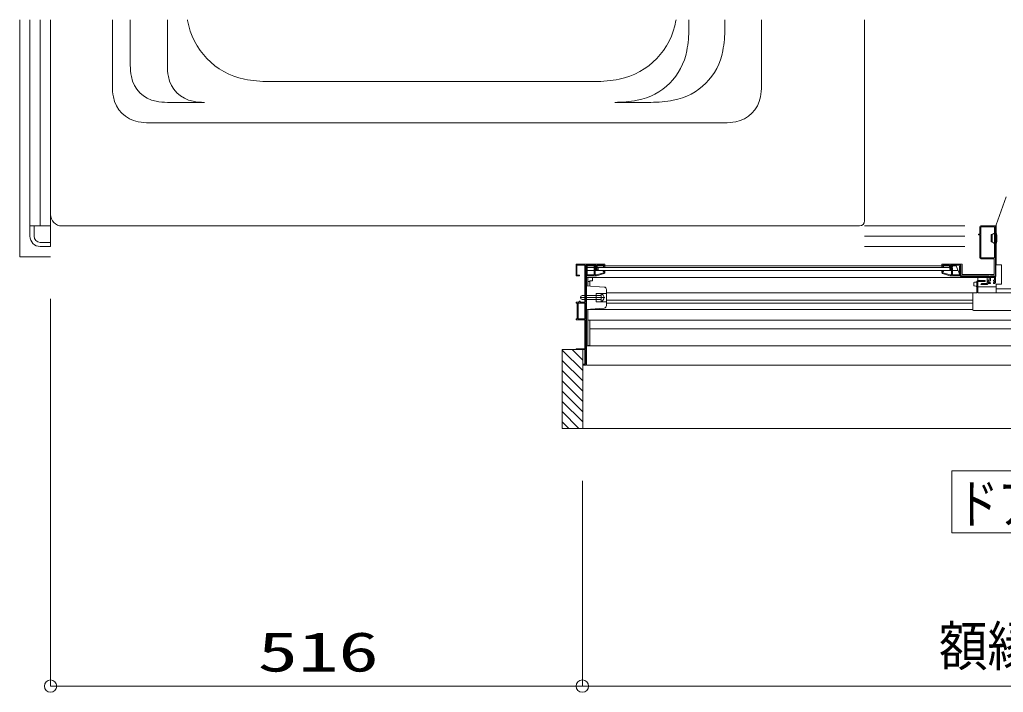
# Model space of a CAD drawing. Units: millimetres on the paper. Extents: x -305 to 305, y -152 to 152.
# Drawn here: x -204.93 to -157.2, y -47.55 to -14.93 of the extents above; entities that cross this region are included whole.
import ezdxf
from ezdxf.enums import TextEntityAlignment as Align

# ---------------------------------------------------------------- set-up
doc = ezdxf.new("R2010")
doc.units = ezdxf.units.MM
doc.linetypes.add('LONG_DOUBLE_CHAIN', pattern=[21.8, 18, -1, 0.6, -0.6, 0.6, -1])
doc.layers.add('0-0_0', color=7, linetype='Continuous', lineweight=9)
doc.layers.add('0-1_VIEW0001', color=7, linetype='Continuous', lineweight=9)
doc.styles.add('ＭＳ ゴシック', font='')
doc.styles.get('ＭＳ ゴシック').set_extended_font_data('MS Gothic')

# ---------------------------------------------------------------- blocks, each defined once
blk = doc.blocks.new('_ORIGIN')
at = {"layer": '0-0_0'}
blk.add_line((0, 0), (-1, 0), dxfattribs=at)
blk.add_circle((0, 0), 0.5, dxfattribs=at)

msp = doc.modelspace()

# ---------------------------------------------------------------- linework, layer by layer
at = {"layer": '0-0_0'}
for p, q in [((-203.434, -28.466), (-203.434, -47.246)), ((-177.629, -37.287), (-177.629, -47.246)), ((-177.629, -37.287), (-177.629, -47.246)), ((-178.229, -47.246), (-202.834, -47.246)), ((-119.734, -47.246), (-177.029, -47.246))]:
    msp.add_line(p, q, dxfattribs=at)
at = {"layer": '0-1_VIEW0001', "linetype": 'LONG_DOUBLE_CHAIN'}
for p, q in [((-204.934, -14.926), (-204.934, -26.426)), ((-204.934, -26.426), (-203.434, -26.426))]:
    msp.add_line(p, q, dxfattribs=at)
at = {"layer": '0-1_VIEW0001'}
for p, q in [((-204.434, -14.926), (-204.434, -24.926)), ((-203.934, -24.926), (-203.934, -14.926)), ((-203.434, -25.926), (-203.434, -14.926)), ((-203.434, -24.377), (-203.434, -14.927)), ((-200.434, -18.129), (-200.434, -14.927)), ((-199.565, -14.927), (-199.565, -17.138)), ((-197.765, -14.927), (-197.765, -17.138)), ((-172.46, -14.927), (-172.46, -15.34)), ((-170.71, -14.927), (-170.71, -15.34)), ((-168.934, -14.927), (-168.934, -18.129)), ((-163.934, -14.927), (-163.934, -24.677)), ((-192.837, -17.927), (-177.032, -17.927)), ((-195.968, -18.935), (-197.767, -18.935)), ((-176.056, -18.935), (-174.306, -18.935)), ((-198.636, -19.927), (-170.732, -19.927)), ((-157.543, -24.875), (-157.061, -23.525)), ((-204.434, -24.926), (-204.034, -24.926)), ((-204.434, -24.926), (-204.434, -25.426)), ((-204.234, -24.926), (-204.234, -25.426)), ((-202.884, -24.927), (-164.184, -24.927)), ((-159.074, -24.926), (-163.934, -24.926)), ((-158.334, -25.311), (-158.334, -24.976)), ((-158.289, -26.466), (-158.289, -24.986)), ((-158.289, -26.466), (-158.289, -24.986)), ((-158.284, -24.926), (-157.599, -24.926)), ((-158.274, -24.971), (-157.649, -24.971)), ((-158.274, -24.971), (-157.649, -24.971)), ((-157.734, -25.351), (-157.656, -25.292)), ((-157.634, -24.986), (-157.634, -26.466)), ((-157.634, -24.986), (-157.634, -26.466)), ((-157.584, -24.941), (-157.584, -27.676)), ((-157.584, -25.226), (-157.564, -25.226)), ((-157.549, -26.815), (-157.549, -24.909)), ((-203.934, -25.726), (-203.434, -25.726)), ((-203.434, -25.926), (-203.434, -25.526)), ((-159.074, -25.426), (-163.934, -25.426)), ((-158.409, -25.356), (-158.409, -25.336)), ((-158.399, -25.326), (-158.349, -25.326)), ((-158.349, -25.366), (-158.399, -25.366)), ((-158.334, -26.476), (-158.334, -25.381)), ((-157.784, -25.351), (-157.734, -25.351)), ((-157.784, -25.701), (-157.784, -25.351)), ((-157.784, -25.701), (-157.734, -25.701)), ((-157.734, -25.351), (-157.734, -25.701)), ((-157.734, -25.701), (-157.656, -25.761)), ((-157.599, -25.309), (-157.618, -25.309)), ((-157.599, -25.744), (-157.618, -25.744)), ((-203.934, -25.926), (-203.434, -25.926)), ((-163.934, -25.926), (-159.159, -25.926)), ((-159.074, -25.926), (-163.934, -25.926)), ((-157.584, -25.826), (-157.564, -25.826)), ((-157.644, -26.526), (-158.284, -26.526)), ((-157.649, -26.481), (-158.274, -26.481)), ((-157.649, -26.481), (-158.274, -26.481)), ((-157.644, -27.291), (-157.644, -26.526)), ((-177.934, -26.792), (-177.934, -27.352)), ((-176.559, -26.777), (-177.919, -26.777)), ((-177.444, -27.306), (-177.444, -26.925)), ((-177.434, -26.857), (-177.434, -31.677)), ((-159.484, -26.857), (-177.434, -26.857)), ((-177.434, -26.937), (-159.809, -26.937)), ((-159.392, -27.097), (-177.434, -27.097)), ((-177.399, -26.891), (-177.399, -27.306)), ((-177.049, -26.905), (-177.049, -26.876)), ((-177.049, -27.306), (-177.049, -26.989)), ((-177.028, -26.947), (-177.047, -26.912)), ((-177.045, -26.978), (-177.031, -26.964)), ((-177.034, -26.861), (-177.033, -26.861)), ((-177.02, -26.869), (-176.979, -26.942)), ((-176.979, -26.976), (-177, -26.997)), ((-176.989, -26.987), (-176.989, -27.003)), ((-176.959, -26.946), (-176.982, -26.969)), ((-176.982, -27.028), (-176.961, -27.064)), ((-176.974, -26.962), (-176.974, -26.965)), ((-176.915, -27.054), (-176.942, -27.009)), ((-176.94, -27.077), (-176.928, -27.077)), ((-176.939, -26.99), (-176.914, -26.965)), ((-176.859, -26.937), (-176.859, -27.097)), ((-176.624, -27.104), (-176.624, -27.101)), ((-176.584, -27.151), (-176.62, -27.114)), ((-176.609, -26.912), (-176.609, -26.937)), ((-176.609, -27.086), (-176.59, -27.086)), ((-176.594, -26.937), (-176.549, -26.937)), ((-176.584, -26.832), (-176.584, -26.887)), ((-176.58, -27.091), (-176.539, -27.132)), ((-176.579, -27.182), (-176.579, -27.161)), ((-176.534, -26.937), (-176.534, -26.802)), ((-176.534, -27.143), (-176.534, -27.19)), ((-160.184, -26.921), (-160.184, -26.801)), ((-160.184, -27.143), (-160.184, -27.19)), ((-160.139, -27.091), (-160.18, -27.132)), ((-160.124, -26.936), (-160.169, -26.936)), ((-160.159, -26.776), (-159.224, -26.776)), ((-160.139, -27.182), (-160.139, -27.161)), ((-160.135, -27.151), (-160.099, -27.114)), ((-160.134, -26.841), (-160.134, -26.886)), ((-159.785, -27.304), (-160.129, -27.197)), ((-160.109, -27.086), (-160.128, -27.086)), ((-159.819, -26.831), (-160.124, -26.831)), ((-160.109, -26.911), (-160.109, -26.921)), ((-160.094, -27.104), (-160.094, -27.101)), ((-159.809, -26.954), (-159.809, -26.841)), ((-159.779, -26.99), (-159.805, -26.964)), ((-159.803, -27.054), (-159.777, -27.008)), ((-159.779, -27.076), (-159.79, -27.076)), ((-159.764, -26.841), (-159.764, -26.935)), ((-159.76, -26.946), (-159.737, -26.969)), ((-159.736, -27.028), (-159.757, -27.064)), ((-159.269, -26.831), (-159.754, -26.831)), ((-159.744, -26.962), (-159.744, -26.965)), ((-159.74, -26.976), (-159.719, -26.997)), ((-159.699, -26.869), (-159.739, -26.942)), ((-159.729, -26.987), (-159.729, -27.003)), ((-159.714, -27.008), (-159.714, -27.291)), ((-159.69, -26.947), (-159.671, -26.912)), ((-159.674, -26.978), (-159.688, -26.964)), ((-159.684, -26.861), (-159.685, -26.861)), ((-159.669, -26.905), (-159.669, -26.876)), ((-159.669, -27.291), (-159.669, -26.989)), ((-159.484, -26.857), (-159.284, -27.376)), ((-159.319, -26.891), (-159.319, -27.291)), ((-159.274, -27.29), (-159.274, -26.925)), ((-159.259, -27.336), (-159.259, -26.841)), ((-159.199, -26.801), (-159.199, -27.291)), ((-157.549, -26.815), (-157.284, -26.815)), ((-177.934, -27.352), (-177.774, -27.352)), ((-177.759, -27.337), (-177.759, -27.327)), ((-177.459, -27.306), (-177.444, -27.306)), ((-177.459, -27.336), (-177.459, -27.316)), ((-177.434, -27.437), (-157.609, -27.437)), ((-177.399, -27.306), (-177.049, -27.306)), ((-177.364, -27.834), (-177.364, -27.437)), ((-177.264, -27.622), (-177.364, -27.622)), ((-177.264, -27.602), (-177.264, -27.841)), ((-177.139, -27.597), (-177.257, -27.597)), ((-177.139, -27.437), (-177.139, -27.597)), ((-160.149, -27.237), (-159.799, -27.347)), ((-159.729, -27.306), (-159.769, -27.306)), ((-159.769, -27.351), (-159.274, -27.351)), ((-159.334, -27.306), (-159.654, -27.306)), ((-157.559, -27.376), (-159.284, -27.376)), ((-159.259, -27.336), (-159.259, -27.316)), ((-157.879, -27.351), (-159.244, -27.351)), ((-159.199, -27.291), (-157.644, -27.291)), ((-158.597, -27.663), (-158.524, -27.649)), ((-158.524, -27.649), (-158.499, -27.644)), ((-158.499, -27.644), (-158.434, -27.644)), ((-158.484, -28.176), (-158.484, -27.626)), ((-158.434, -28.176), (-158.434, -27.437)), ((-158.434, -27.576), (-158.099, -27.576)), ((-158.099, -27.626), (-158.419, -27.626)), ((-158.384, -27.376), (-158.384, -27.437)), ((-158.084, -27.591), (-158.084, -27.611)), ((-157.984, -27.436), (-157.984, -27.586)), ((-157.984, -27.711), (-157.984, -27.566)), ((-157.969, -27.551), (-157.889, -27.551)), ((-157.934, -27.611), (-157.934, -27.666)), ((-157.844, -27.601), (-157.924, -27.601)), ((-157.924, -27.676), (-157.844, -27.676)), ((-157.879, -27.541), (-157.879, -27.351)), ((-157.679, -27.586), (-157.679, -27.576)), ((-157.664, -27.561), (-157.644, -27.561)), ((-157.634, -27.601), (-157.664, -27.601)), ((-157.664, -27.676), (-157.634, -27.676)), ((-157.634, -27.351), (-157.634, -27.551)), ((-157.624, -27.666), (-157.624, -27.611)), ((-157.609, -27.376), (-157.609, -27.437)), ((-177.459, -27.827), (-176.575, -27.893)), ((-176.459, -28.786), (-176.459, -28.018)), ((-158.597, -27.84), (-158.624, -27.834)), ((-158.524, -27.854), (-158.597, -27.84)), ((-158.499, -27.859), (-158.524, -27.854)), ((-158.499, -27.859), (-158.434, -27.859)), ((-158.434, -27.877), (-157.549, -27.877)), ((-158.277, -27.748), (-158.242, -27.728)), ((-157.994, -27.776), (-158.269, -27.776)), ((-158.235, -27.726), (-157.999, -27.726)), ((-157.844, -27.726), (-157.931, -27.726)), ((-157.829, -27.691), (-157.829, -27.711)), ((-157.679, -27.711), (-157.679, -27.691)), ((-157.634, -27.726), (-157.664, -27.726)), ((-157.549, -27.752), (-157.549, -28.176)), ((-176.534, -28.402), (-177.734, -28.402)), ((-177.709, -28.467), (-177.639, -28.502)), ((-176.779, -28.302), (-177.639, -28.302)), ((-176.779, -28.502), (-177.639, -28.502)), ((-176.959, -28.602), (-176.959, -28.202)), ((-176.459, -28.202), (-176.959, -28.202)), ((-176.459, -28.602), (-176.959, -28.602)), ((-176.779, -28.302), (-176.739, -28.309)), ((-176.779, -28.502), (-176.739, -28.494)), ((-176.709, -28.581), (-176.709, -28.222)), ((-176.46, -28.177), (-158.484, -28.177)), ((-176.459, -28.534), (-158.684, -28.534)), ((-158.684, -28.986), (-158.684, -28.177)), ((-158.434, -28.176), (-138.359, -28.176)), ((-177.839, -28.672), (-177.839, -29.432)), ((-177.509, -28.672), (-177.839, -28.672)), ((-177.509, -28.672), (-177.509, -29.432)), ((-177.459, -28.977), (-176.575, -28.91)), ((-177.364, -30.707), (-177.364, -28.972)), ((-158.684, -28.982), (-177.364, -28.982)), ((-158.684, -28.674), (-176.459, -28.674)), ((-158.643, -29.026), (-139.059, -29.026)), ((-177.934, -29.432), (-177.934, -29.477)), ((-177.884, -29.432), (-177.934, -29.432)), ((-177.934, -29.477), (-177.509, -29.477)), ((-177.839, -29.432), (-177.509, -29.432)), ((-177.364, -29.492), (-140.309, -29.492)), ((-140.309, -29.922), (-177.264, -29.922)), ((-178.609, -34.747), (-178.609, -30.926)), ((-177.509, -30.926), (-178.609, -30.926)), ((-177.609, -31.946), (-178.609, -30.946)), ((-177.609, -31.446), (-178.129, -30.926)), ((-177.609, -34.747), (-177.609, -30.926)), ((-177.434, -30.737), (-121.155, -30.737)), ((-177.609, -32.446), (-178.609, -31.447)), ((-177.609, -32.947), (-178.609, -31.947)), ((-177.609, -31.642), (-177.609, -31.662)), ((-177.434, -31.677), (-122.33, -31.677)), ((-177.609, -33.447), (-178.609, -32.446)), ((-177.609, -33.941), (-178.609, -32.941)), ((-177.609, -34.436), (-178.609, -33.436)), ((-177.794, -34.747), (-178.609, -33.931)), ((-178.289, -34.747), (-178.609, -34.426)), ((-178.609, -34.747), (-118.134, -34.747)), ((-159.696, -39.809), (-159.696, -36.809)), ((-159.696, -36.809), (-147.696, -36.809)), ((-159.696, -39.809), (-147.696, -39.809))]:
    msp.add_line(p, q, dxfattribs=at)
at = {"layer": '0-1_VIEW0001', "color": 5}
msp.add_line((-121.356, -27.977), (-157.549, -27.977), dxfattribs=at)
at = {"layer": '0-1_VIEW0001'}
for points in [[(-203.434, -24.926), (-204.434, -24.926), (-204.434, -14.926)], [(-158.334, -24.976), (-158.32, -24.941), (-158.284, -24.926)], [(-157.599, -24.926), (-157.589, -24.931), (-157.584, -24.941)], [(-157.549, -24.926), (-157.559, -24.926), (-157.559, -27.376)], [(-158.409, -25.336), (-158.406, -25.329), (-158.399, -25.326)], [(-158.399, -25.366), (-158.406, -25.363), (-158.409, -25.356)], [(-158.349, -25.326), (-158.339, -25.322), (-158.334, -25.311)], [(-158.334, -25.381), (-158.339, -25.371), (-158.349, -25.366)], [(-158.284, -26.526), (-158.32, -26.512), (-158.334, -26.476)], [(-177.919, -26.777), (-177.93, -26.781), (-177.934, -26.792)], [(-177.774, -27.312), (-177.889, -27.312), (-177.889, -26.832)], [(-177.889, -26.832), (-177.509, -26.832), (-177.509, -28.627), (-177.734, -28.627), (-177.734, -28.577)], [(-177.609, -31.677), (-177.459, -31.677), (-177.459, -26.832), (-176.954, -26.832), (-176.954, -26.935)], [(-177.449, -26.914), (-177.441, -26.864), (-177.399, -26.891)], [(-177.444, -26.925), (-177.446, -26.919), (-177.449, -26.914)], [(-177.049, -26.876), (-177.045, -26.866), (-177.034, -26.861)], [(-177.047, -26.912), (-177.049, -26.909), (-177.049, -26.905)], [(-177.049, -26.989), (-177.048, -26.983), (-177.045, -26.978)], [(-177.033, -26.861), (-177.025, -26.863), (-177.02, -26.869)], [(-177.031, -26.964), (-177.027, -26.956), (-177.028, -26.947)], [(-177, -26.997), (-177.003, -27.002), (-177.004, -27.008)], [(-177.004, -27.008), (-177.004, -27.306), (-176.941, -27.306), (-176.59, -27.197)], [(-176.982, -26.969), (-176.987, -26.977), (-176.989, -26.987)], [(-176.989, -27.003), (-176.988, -27.016), (-176.982, -27.028)], [(-176.979, -26.942), (-176.976, -26.952), (-176.974, -26.962)], [(-176.974, -26.965), (-176.975, -26.971), (-176.979, -26.976)], [(-176.961, -27.064), (-176.952, -27.073), (-176.94, -27.077)], [(-176.954, -26.935), (-176.955, -26.941), (-176.959, -26.946)], [(-176.942, -27.009), (-176.944, -26.999), (-176.939, -26.99)], [(-176.928, -27.077), (-176.915, -27.069), (-176.915, -27.054)], [(-176.914, -26.965), (-176.91, -26.96), (-176.909, -26.954)], [(-176.909, -26.954), (-176.909, -26.832), (-176.584, -26.832)], [(-176.624, -27.101), (-176.62, -27.091), (-176.609, -27.086)], [(-176.62, -27.114), (-176.623, -27.11), (-176.624, -27.104)], [(-176.584, -26.887), (-176.587, -26.894), (-176.594, -26.897), (-176.605, -26.901), (-176.609, -26.912)], [(-176.59, -27.086), (-176.585, -27.087), (-176.58, -27.091)], [(-176.59, -27.197), (-176.582, -27.191), (-176.579, -27.182)], [(-176.579, -27.161), (-176.58, -27.155), (-176.584, -27.151)], [(-176.534, -27.19), (-176.544, -27.219), (-176.569, -27.237)], [(-176.534, -26.802), (-176.542, -26.784), (-176.559, -26.777)], [(-176.539, -27.132), (-176.535, -27.137), (-176.534, -27.143)], [(-160.184, -26.801), (-160.177, -26.784), (-160.159, -26.776)], [(-160.169, -26.936), (-160.18, -26.932), (-160.184, -26.921)], [(-160.18, -27.132), (-160.183, -27.137), (-160.184, -27.143)], [(-160.184, -27.19), (-160.175, -27.219), (-160.149, -27.237)], [(-160.128, -27.086), (-160.134, -27.087), (-160.139, -27.091)], [(-160.139, -27.161), (-160.138, -27.155), (-160.135, -27.151)], [(-160.129, -27.197), (-160.136, -27.191), (-160.139, -27.182)], [(-160.124, -26.831), (-160.131, -26.834), (-160.134, -26.841)], [(-160.134, -26.886), (-160.131, -26.893), (-160.124, -26.896), (-160.114, -26.901), (-160.109, -26.911)], [(-160.109, -26.921), (-160.114, -26.932), (-160.124, -26.936)], [(-160.094, -27.101), (-160.099, -27.091), (-160.109, -27.086)], [(-160.099, -27.114), (-160.095, -27.11), (-160.094, -27.104)], [(-159.809, -26.841), (-159.812, -26.834), (-159.819, -26.831)], [(-159.805, -26.964), (-159.808, -26.96), (-159.809, -26.954)], [(-159.79, -27.076), (-159.803, -27.069), (-159.803, -27.054)], [(-159.777, -27.008), (-159.775, -26.999), (-159.779, -26.99)], [(-159.757, -27.064), (-159.766, -27.073), (-159.779, -27.076)], [(-159.754, -26.831), (-159.761, -26.834), (-159.764, -26.841)], [(-159.764, -26.935), (-159.763, -26.941), (-159.76, -26.946)], [(-159.739, -26.942), (-159.743, -26.952), (-159.744, -26.962)], [(-159.744, -26.965), (-159.743, -26.971), (-159.74, -26.976)], [(-159.737, -26.969), (-159.731, -26.977), (-159.729, -26.987)], [(-159.729, -27.003), (-159.731, -27.016), (-159.736, -27.028)], [(-159.719, -26.997), (-159.715, -27.002), (-159.714, -27.008)], [(-159.685, -26.861), (-159.693, -26.863), (-159.699, -26.869)], [(-159.688, -26.964), (-159.692, -26.956), (-159.69, -26.947)], [(-159.669, -26.876), (-159.674, -26.866), (-159.684, -26.861)], [(-159.669, -26.989), (-159.67, -26.983), (-159.674, -26.978)], [(-159.671, -26.912), (-159.67, -26.909), (-159.669, -26.905)], [(-159.269, -26.914), (-159.277, -26.864), (-159.319, -26.891)], [(-159.274, -26.925), (-159.273, -26.919), (-159.269, -26.914)], [(-159.259, -26.841), (-159.262, -26.834), (-159.269, -26.831)], [(-159.224, -26.776), (-159.207, -26.784), (-159.199, -26.801)], [(-157.549, -27.752), (-157.284, -27.752), (-157.284, -26.815)], [(-177.759, -27.327), (-177.764, -27.316), (-177.774, -27.312)], [(-177.774, -27.352), (-177.764, -27.347), (-177.759, -27.337)], [(-176.569, -27.237), (-176.934, -27.351), (-177.459, -27.351)], [(-177.264, -27.602), (-177.264, -27.6), (-177.263, -27.599), (-177.26, -27.597), (-177.258, -27.597), (-177.257, -27.597)], [(-159.799, -27.347), (-159.784, -27.35), (-159.769, -27.351)], [(-159.769, -27.306), (-159.777, -27.306), (-159.785, -27.304)], [(-159.714, -27.291), (-159.719, -27.302), (-159.729, -27.306)], [(-159.654, -27.306), (-159.665, -27.302), (-159.669, -27.291)], [(-159.319, -27.291), (-159.324, -27.302), (-159.334, -27.306)], [(-159.259, -27.316), (-159.261, -27.309), (-159.267, -27.303), (-159.272, -27.298), (-159.274, -27.29)], [(-159.274, -27.351), (-159.264, -27.347), (-159.259, -27.336)], [(-159.244, -27.351), (-159.255, -27.347), (-159.259, -27.336)], [(-158.597, -27.663), (-158.624, -27.669), (-158.624, -27.834)], [(-157.984, -27.566), (-157.98, -27.556), (-157.969, -27.551)], [(-157.924, -27.601), (-157.931, -27.604), (-157.934, -27.611)], [(-157.934, -27.666), (-157.931, -27.673), (-157.924, -27.676)], [(-157.889, -27.551), (-157.882, -27.548), (-157.879, -27.541)], [(-157.829, -27.586), (-157.834, -27.597), (-157.844, -27.601)], [(-157.844, -27.676), (-157.834, -27.681), (-157.829, -27.691)], [(-157.634, -27.351), (-157.829, -27.351), (-157.829, -27.586)], [(-157.679, -27.576), (-157.675, -27.566), (-157.664, -27.561)], [(-157.664, -27.601), (-157.675, -27.597), (-157.679, -27.586)], [(-157.679, -27.691), (-157.675, -27.681), (-157.664, -27.676)], [(-157.644, -27.561), (-157.637, -27.558), (-157.634, -27.551)], [(-157.624, -27.611), (-157.627, -27.604), (-157.634, -27.601)], [(-157.634, -27.676), (-157.627, -27.673), (-157.624, -27.666)], [(-157.584, -27.676), (-157.599, -27.712), (-157.634, -27.726)], [(-158.269, -27.776), (-158.284, -27.765), (-158.277, -27.748)], [(-158.242, -27.728), (-158.238, -27.727), (-158.235, -27.726)], [(-157.999, -27.726), (-157.989, -27.722), (-157.984, -27.711)], [(-157.931, -27.726), (-157.94, -27.73), (-157.946, -27.738), (-157.963, -27.766), (-157.994, -27.776)], [(-157.829, -27.711), (-157.834, -27.722), (-157.844, -27.726)], [(-157.664, -27.726), (-157.675, -27.722), (-157.679, -27.711)], [(-177.779, -28.627), (-177.934, -28.627), (-177.934, -28.672)], [(-177.734, -28.577), (-177.779, -28.577), (-177.779, -28.627)], [(-177.639, -28.302), (-177.709, -28.337), (-177.709, -28.467)], [(-177.934, -28.672), (-177.884, -28.672), (-177.884, -29.432)], [(-177.509, -29.477), (-177.509, -30.882), (-177.934, -30.882), (-177.934, -30.926)], [(-177.264, -29.492), (-177.264, -30.722), (-177.349, -30.722)], [(-177.509, -30.926), (-177.509, -31.627), (-177.609, -31.627)]]:
    msp.add_lwpolyline(points, dxfattribs=at)
for centre, radius, start, end in [((-189.884, -13.787), 7, 189.3711, 189.6963), ((-193.334, -14.377), 3.5, 189.6963, 258.5217), ((-176.534, -14.377), 3.5, 281.4783, 350.3037), ((-179.984, -13.787), 7, 350.2391, 350.6289), ((-178.46, -15.34), 6, 349.5247, 0), ((-176.71, -15.34), 6, 349.5247, 0), ((-175.51, -15.885), 3, 280.4753, 349.5247), ((-173.76, -15.885), 3, 280.4753, 349.5247), ((-196.565, -17.138), 3, 180, 190.4753), ((-194.765, -17.138), 3, 180, 190.4753), ((-197.434, -18.129), 3, 180, 190.4753), ((-198.04, -17.41), 1.5, 190.4753, 259.5247), ((-196.24, -17.41), 1.5, 190.4753, 259.5247), ((-192.837, -11.927), 6, 258.5217, 270), ((-177.032, -11.927), 6, 270, 281.4783), ((-171.934, -18.129), 3, 349.5247, 0), ((-198.909, -18.402), 1.5, 190.4753, 259.5247), ((-197.767, -15.935), 3, 259.5247, 270), ((-195.968, -15.935), 3, 259.5247, 270), ((-176.056, -12.935), 6, 270, 280.4753), ((-174.306, -12.935), 6, 270, 280.4753), ((-170.459, -18.402), 1.5, 280.4753, 349.5247), ((-198.636, -16.927), 3, 259.5247, 270), ((-170.732, -16.927), 3, 270, 280.4753), ((-202.884, -24.377), 0.55, 180, 270), ((-164.184, -24.677), 0.25, 270, 0), ((-158.274, -24.986), 0.015, 90, 180), ((-158.274, -24.986), 0.015, 90, 180), ((-157.647, -25.304), 0.015, 19.4712, 127.1608), ((-157.649, -24.986), 0.015, 0, 90), ((-157.649, -24.986), 0.015, 0, 90), ((-157.618, -25.294), 0.015, 199.4712, 270), ((-157.599, -25.294), 0.015, 270, 0), ((-157.564, -25.251), 0.025, 12.424, 90), ((-157.449, -24.909), 0.1, 160.3462, 180), ((-158.812, -25.526), 1.303, 347.576, 12.424), ((-203.934, -25.426), 0.5, 180, 270), ((-203.934, -25.426), 0.3, 180, 270), ((-157.647, -25.749), 0.015, 232.8391, 340.5288), ((-157.618, -25.759), 0.015, 90, 160.5288), ((-157.599, -25.759), 0.015, 0, 90), ((-157.564, -25.801), 0.025, 270, 347.576), ((-158.274, -26.466), 0.015, 180, 270), ((-158.274, -26.466), 0.015, 180, 270), ((-157.649, -26.466), 0.015, 270, 0), ((-157.649, -26.466), 0.015, 270, 0), ((-158.434, -27.626), 0.05, 90, 180), ((-158.419, -27.641), 0.015, 90, 180), ((-158.099, -27.591), 0.015, 0, 90), ((-158.099, -27.611), 0.015, 270, 0), ((-176.584, -28.018), 0.125, 0, 85.7108), ((-176.734, -28.284), 0.025, 259.909, 0), ((-176.734, -28.519), 0.025, 0, 100.091), ((-176.702, -28.222), 0.0077, 62.719, 180), ((-176.702, -28.581), 0.0077, 180, 297.281), ((-176.794, -28.402), 0.21, 297.281, 62.719), ((-176.584, -28.786), 0.125, 274.2892, 0), ((-158.644, -28.986), 0.04, 180, 270), ((-177.349, -30.707), 0.015, 180, 270)]:
    msp.add_arc(centre, radius, start, end, dxfattribs=at)

# ---------------------------------------------------------------- block references
at = {"layer": '0-0_0', "xscale": 0.6, "yscale": 0.6, "rotation": 180}
for p in [(-203.434, -47.246), (-177.629, -47.246)]:
    msp.add_blockref('_ORIGIN', p, dxfattribs=at)
at = {"layer": '0-0_0', "xscale": 0.6, "yscale": 0.6}
msp.add_blockref('_ORIGIN', (-177.629, -47.246), dxfattribs=at)

# ---------------------------------------------------------------- texts
at = {"layer": '0-0_0', "style": 'ＭＳ ゴシック'}
for s, width, p in [('額縁内寸法：１１７０', 0.9, (-160.323, -46.843)), ('516', 1.5, (-193.387, -47.116))]:
    msp.add_text(s, height=1.921, dxfattribs=dict(at, width=width)).set_placement(p, align=Align.BOTTOM_LEFT)
at = {"layer": '0-1_VIEW0001', "style": 'ＭＳ ゴシック', "width": 0.75}
msp.add_text('ドア位置ＡＲ\u3000Ｗ８００', height=1.921, dxfattribs=at).set_placement((-159.411, -39.929), align=Align.BOTTOM_LEFT)

doc.saveas('drawing.dxf')
